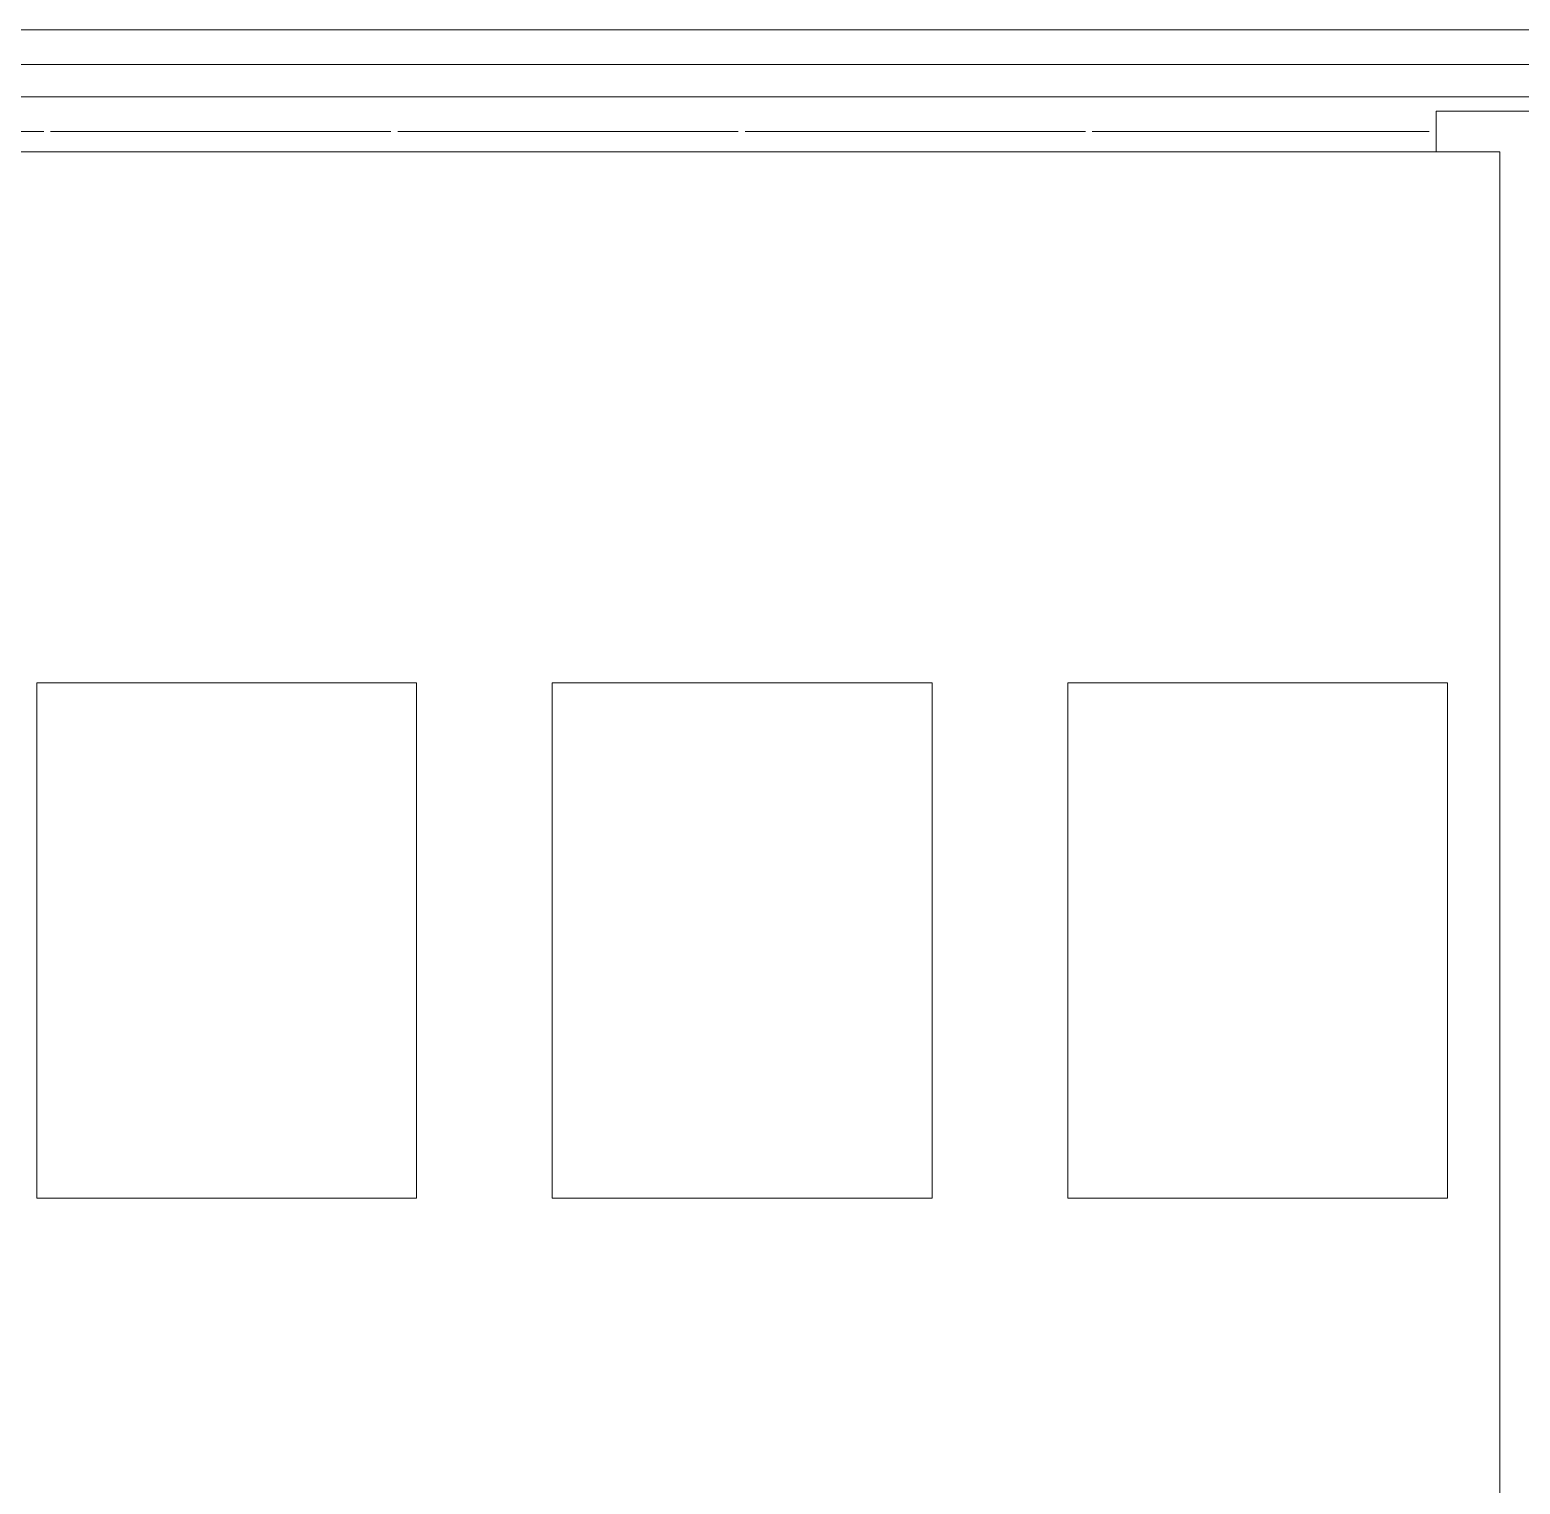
# Model space of a CAD drawing. Header units: millimetres. Extents: x 35540 to 832230, y -10956 to 416550.
# Drawn here: x 202786 to 208280, y 40346 to 45707 of the extents above; entities that cross this region are included whole.
import ezdxf

# ---------------------------------------------------------------- set-up
doc = ezdxf.new("R2010")
doc.units = ezdxf.units.MM
for name, color, linetype, lineweight in [('A-FLOR', 192, 'Continuous', 5), ('A-GLAZ', 151, 'Continuous', 5), ('A-GLAZ-CWMG', 51, 'Continuous', 5), ('A-WALL', 113, 'Continuous', 5)]:
    doc.layers.add(name, color=color, linetype=linetype, lineweight=lineweight)

# ---------------------------------------------------------------- blocks, each defined once
blk = doc.blocks.new('Rectangular Mullion - DLN_40 x 120mm _WD_-16432442-2_F U_F_A_')
at = {"layer": 'A-GLAZ-CWMG'}
for p, q in [((51887.3, 45460), (51887.3, 45580)), ((51887.3, 45580), (63281.3, 45580)), ((63281.3, 45580), (63281.3, 45460)), ((63281.3, 45460), (51887.3, 45460))]:
    blk.add_line(p, q, dxfattribs=at)
blk = doc.blocks.new('DLN_Louvre - 1292_5x2550 _WH_ ML19-18919847-2_F U_F_A_')
at = {"layer": 'A-GLAZ'}
blk.add_line((-621.25, 0), (621.25, 0), dxfattribs=at)
blk = doc.blocks.new('DLN_Louvre - 1305_0000x2550 _WH_ ML19 2-18920459-2_F U_F_A_')
at = {"layer": 'A-GLAZ'}
blk.add_line((-627.5, 0), (627.5, 0), dxfattribs=at)
blk = doc.blocks.new('DLN_Louvre - 1305_0000x2550 _WH_ ML19 2-V69-2_F U_F_A_')
at = {"layer": 'A-GLAZ'}
blk.add_line((-627.5, 0), (627.5, 0), dxfattribs=at)
blk = doc.blocks.new('DLN_Louvre - 1292_5x2550 _WH_ ML19-V70-2_F U_F_A_')
at = {"layer": 'A-GLAZ'}
blk.add_line((-621.25, 0), (621.25, 0), dxfattribs=at)

msp = doc.modelspace()

# ---------------------------------------------------------------- linework, layer by layer
at = {"layer": 'A-FLOR'}
for p, q in [((201570.1, 45257.5), (207970.1, 45257.5)), ((204212.1, 43300.5), (202812.1, 43300.5)), ((202812.1, 43300.5), (202812.1, 41400.5)), ((204212.1, 41400.5), (204212.1, 43300.5)), ((206112.1, 43300.5), (204712.1, 43300.5)), ((204712.1, 43300.5), (204712.1, 41400.5)), ((206112.1, 41400.5), (206112.1, 43300.5)), ((208012.1, 43300.5), (206612.1, 43300.5)), ((206612.1, 43300.5), (206612.1, 41400.5)), ((208012.1, 41400.5), (208012.1, 43300.5)), ((202812.1, 41400.5), (204212.1, 41400.5)), ((204712.1, 41400.5), (206112.1, 41400.5)), ((206612.1, 41400.5), (208012.1, 41400.5))]:
    msp.add_line(p, q, dxfattribs=at)
at = {"layer": 'A-WALL'}
msp.add_line((189335.1, 45707.5), (211835.1, 45707.5), dxfattribs=at)
at = {"layer": 'A-WALL', "lineweight": 18}
for p, q in [((212135.1, 45407.5), (207970.1, 45407.5)), ((207970.1, 45407.5), (207970.1, 45257.5)), ((207970.1, 45257.5), (208205.1, 45257.5)), ((208205.1, 45257.5), (208205.1, 39757.5))]:
    msp.add_line(p, q, dxfattribs=at)

# ---------------------------------------------------------------- block references
at = {"layer": 'A-GLAZ', "rotation": 180}
for name, p in [('DLN_Louvre - 1292_5x2550 _WH_ ML19-18919847-2_F U_F_A_', (202216.4, 45332.5)), ('DLN_Louvre - 1305_0000x2550 _WH_ ML19 2-V69-2_F U_F_A_', (203490.1, 45332.5)), ('DLN_Louvre - 1305_0000x2550 _WH_ ML19 2-18920459-2_F U_F_A_', (204770.1, 45332.5)), ('DLN_Louvre - 1305_0000x2550 _WH_ ML19 2-18920459-2_F U_F_A_', (206050.1, 45332.5)), ('DLN_Louvre - 1292_5x2550 _WH_ ML19-V70-2_F U_F_A_', (207323.9, 45332.5))]:
    msp.add_blockref(name, p, dxfattribs=at)
at = {"layer": 'A-GLAZ-CWMG'}
msp.add_blockref('Rectangular Mullion - DLN_40 x 120mm _WD_-16432442-2_F U_F_A_', (148695.8, 0), dxfattribs=at)

doc.saveas('drawing.dxf')
